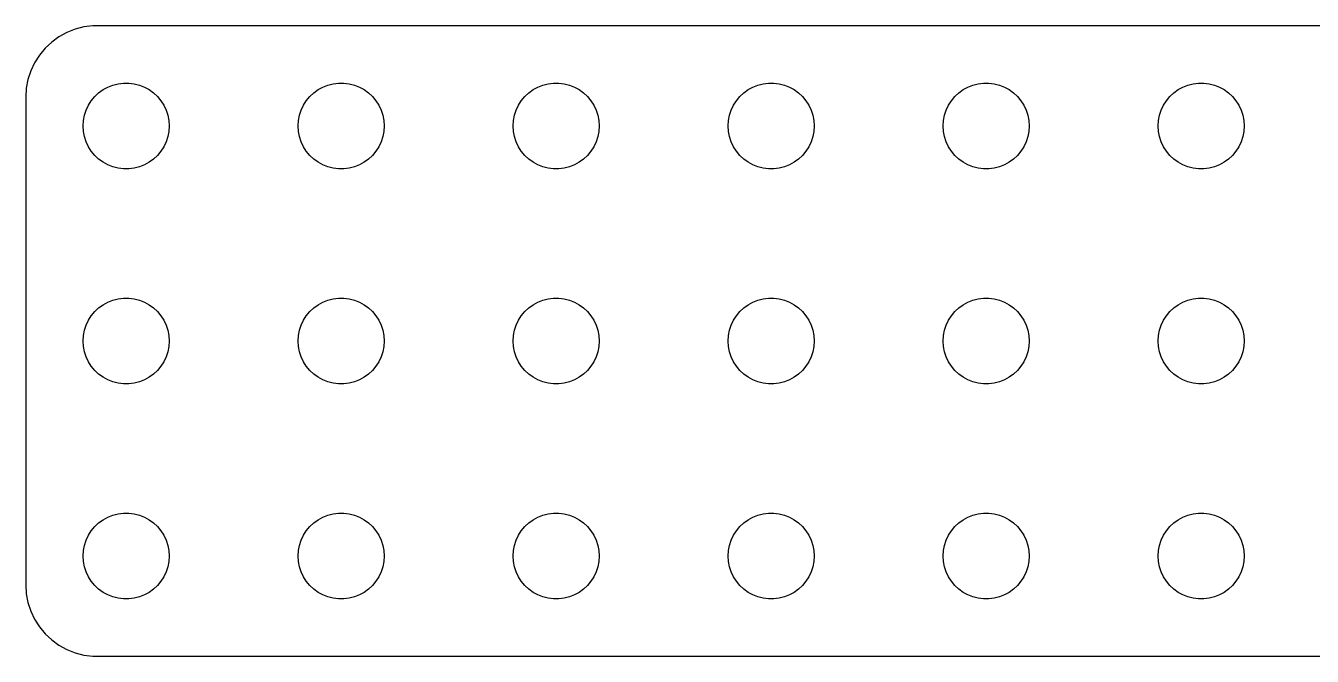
# Model space of a CAD drawing. Header units: metres. Extents: x -90 to 90, y -11 to 11.
# Drawn here: x -89.75 to -44.88, y -11 to 11 of the extents above; entities that cross this region are included whole.
import ezdxf

# ---------------------------------------------------------------- set-up
doc = ezdxf.new("R2010")
doc.units = ezdxf.units.M

msp = doc.modelspace()

# ---------------------------------------------------------------- linework, layer by layer
for p, q in [((-88.0225, 10.8776), (-88.3144, 10.7621)), ((-87.7184, 10.9557), (-88.0225, 10.8776)), ((-87.407, 10.9951), (-87.7184, 10.9557)), ((87.407, 10.9951), (-87.407, 10.9951)), ((-88.8436, 10.4263), (-89.0724, 10.2114)), ((-88.5896, 10.6108), (-88.8436, 10.4263)), ((-88.3144, 10.7621), (-88.5896, 10.6108)), ((-89.2725, 9.96945), (-89.4408, 9.70438)), ((-89.0724, 10.2114), (-89.2725, 9.96945)), ((-89.4408, 9.70438), (-89.5744, 9.4203)), ((-89.6714, 9.12172), (-89.7303, 8.81332)), ((-89.5744, 9.4203), (-89.6714, 9.12172)), ((-86.5311, 8.97342), (-86.3442, 8.99704)), ((-86.3442, 8.99704), (-86.1558, 8.99704)), ((-86.1558, 8.99704), (-85.9689, 8.97342)), ((-79.0311, 8.97342), (-78.8442, 8.99704)), ((-78.8442, 8.99704), (-78.6558, 8.99704)), ((-78.6558, 8.99704), (-78.4689, 8.97342)), ((-71.5311, 8.97342), (-71.3442, 8.99704)), ((-71.3442, 8.99704), (-71.1558, 8.99704)), ((-71.1558, 8.99704), (-70.9689, 8.97342)), ((-64.0311, 8.97342), (-63.8442, 8.99704)), ((-63.8442, 8.99704), (-63.6558, 8.99704)), ((-63.6558, 8.99704), (-63.4689, 8.97342)), ((-56.5311, 8.97342), (-56.3442, 8.99704)), ((-56.3442, 8.99704), (-56.1558, 8.99704)), ((-56.1558, 8.99704), (-55.9689, 8.97342)), ((-49.0311, 8.97342), (-48.8442, 8.99704)), ((-48.8442, 8.99704), (-48.6558, 8.99704)), ((-48.6558, 8.99704), (-48.4689, 8.97342)), ((-89.7303, 8.81332), (-89.75, 8.5)), ((-87.4635, 8.38167), (-87.3434, 8.52681)), ((-87.3434, 8.52681), (-87.2061, 8.65576)), ((-87.2061, 8.65576), (-87.0537, 8.76648)), ((-87.0537, 8.76648), (-86.8887, 8.85724)), ((-86.8887, 8.85724), (-86.7135, 8.92657)), ((-86.7135, 8.92657), (-86.5311, 8.97342)), ((-85.9689, 8.97342), (-85.7865, 8.92657)), ((-85.7865, 8.92657), (-85.6113, 8.85724)), ((-85.6113, 8.85724), (-85.4463, 8.76648)), ((-85.4463, 8.76648), (-85.2939, 8.65576)), ((-85.2939, 8.65576), (-85.1565, 8.52681)), ((-85.1565, 8.52681), (-85.0365, 8.38167)), ((-79.9635, 8.38167), (-79.8434, 8.52681)), ((-79.8434, 8.52681), (-79.7061, 8.65576)), ((-79.7061, 8.65576), (-79.5537, 8.76648)), ((-79.5537, 8.76648), (-79.3887, 8.85724)), ((-79.3887, 8.85724), (-79.2135, 8.92657)), ((-79.2135, 8.92657), (-79.0311, 8.97342)), ((-78.4689, 8.97342), (-78.2865, 8.92657)), ((-78.2865, 8.92657), (-78.1113, 8.85724)), ((-78.1113, 8.85724), (-77.9463, 8.76648)), ((-77.9463, 8.76648), (-77.7939, 8.65576)), ((-77.7939, 8.65576), (-77.6565, 8.52681)), ((-77.6565, 8.52681), (-77.5365, 8.38167)), ((-72.4635, 8.38167), (-72.3434, 8.52681)), ((-72.3434, 8.52681), (-72.2061, 8.65576)), ((-72.2061, 8.65576), (-72.0537, 8.76648)), ((-72.0537, 8.76648), (-71.8887, 8.85724)), ((-71.8887, 8.85724), (-71.7135, 8.92657)), ((-71.7135, 8.92657), (-71.5311, 8.97342)), ((-70.9689, 8.97342), (-70.7865, 8.92657)), ((-70.7865, 8.92657), (-70.6113, 8.85724)), ((-70.6113, 8.85724), (-70.4463, 8.76648)), ((-70.4463, 8.76648), (-70.2939, 8.65576)), ((-70.2939, 8.65576), (-70.1565, 8.52681)), ((-70.1565, 8.52681), (-70.0365, 8.38167)), ((-64.9635, 8.38167), (-64.8434, 8.52681)), ((-64.8434, 8.52681), (-64.7061, 8.65576)), ((-64.7061, 8.65576), (-64.5537, 8.76648)), ((-64.5537, 8.76648), (-64.3887, 8.85724)), ((-64.3887, 8.85724), (-64.2135, 8.92657)), ((-64.2135, 8.92657), (-64.0311, 8.97342)), ((-63.4689, 8.97342), (-63.2865, 8.92657)), ((-63.2865, 8.92657), (-63.1113, 8.85724)), ((-63.1113, 8.85724), (-62.9463, 8.76648)), ((-62.9463, 8.76648), (-62.7939, 8.65576)), ((-62.7939, 8.65576), (-62.6565, 8.52681)), ((-62.6565, 8.52681), (-62.5365, 8.38167)), ((-57.4635, 8.38167), (-57.3434, 8.52681)), ((-57.3434, 8.52681), (-57.2061, 8.65576)), ((-57.2061, 8.65576), (-57.0537, 8.76648)), ((-57.0537, 8.76648), (-56.8887, 8.85724)), ((-56.8887, 8.85724), (-56.7135, 8.92657)), ((-56.7135, 8.92657), (-56.5311, 8.97342)), ((-55.9689, 8.97342), (-55.7865, 8.92657)), ((-55.7865, 8.92657), (-55.6113, 8.85724)), ((-55.6113, 8.85724), (-55.4463, 8.76648)), ((-55.4463, 8.76648), (-55.2939, 8.65576)), ((-55.2939, 8.65576), (-55.1565, 8.52681)), ((-55.1565, 8.52681), (-55.0365, 8.38167)), ((-49.9635, 8.38167), (-49.8434, 8.52681)), ((-49.8434, 8.52681), (-49.7061, 8.65576)), ((-49.7061, 8.65576), (-49.5537, 8.76648)), ((-49.5537, 8.76648), (-49.3887, 8.85724)), ((-49.3887, 8.85724), (-49.2135, 8.92657)), ((-49.2135, 8.92657), (-49.0311, 8.97342)), ((-48.4689, 8.97342), (-48.2865, 8.92657)), ((-48.2865, 8.92657), (-48.1113, 8.85724)), ((-48.1113, 8.85724), (-47.9463, 8.76648)), ((-47.9463, 8.76648), (-47.7939, 8.65576)), ((-47.7939, 8.65576), (-47.6565, 8.52681)), ((-47.6565, 8.52681), (-47.5365, 8.38167)), ((-89.75, 8.5), (-89.75, -8.5)), ((-87.6447, 8.05219), (-87.5645, 8.22263)), ((-87.5645, 8.22263), (-87.4635, 8.38167)), ((-85.0365, 8.38167), (-84.9355, 8.22263)), ((-84.9355, 8.22263), (-84.8553, 8.05219)), ((-80.1447, 8.05219), (-80.0645, 8.22263)), ((-80.0645, 8.22263), (-79.9635, 8.38167)), ((-77.5365, 8.38167), (-77.4355, 8.22263)), ((-77.4355, 8.22263), (-77.3553, 8.05219)), ((-72.6447, 8.05219), (-72.5645, 8.22263)), ((-72.5645, 8.22263), (-72.4635, 8.38167)), ((-70.0365, 8.38167), (-69.9355, 8.22263)), ((-69.9355, 8.22263), (-69.8553, 8.05219)), ((-65.1447, 8.05219), (-65.0645, 8.22263)), ((-65.0645, 8.22263), (-64.9635, 8.38167)), ((-62.5365, 8.38167), (-62.4355, 8.22263)), ((-62.4355, 8.22263), (-62.3553, 8.05219)), ((-57.6447, 8.05219), (-57.5645, 8.22263)), ((-57.5645, 8.22263), (-57.4635, 8.38167)), ((-55.0365, 8.38167), (-54.9355, 8.22263)), ((-54.9355, 8.22263), (-54.8553, 8.05219)), ((-50.1447, 8.05219), (-50.0645, 8.22263)), ((-50.0645, 8.22263), (-49.9635, 8.38167)), ((-47.5365, 8.38167), (-47.4355, 8.22263)), ((-47.4355, 8.22263), (-47.3553, 8.05219)), ((-87.75, 7.5), (-87.7382, 7.68799)), ((-87.7382, 7.68799), (-87.7029, 7.87303)), ((-87.7029, 7.87303), (-87.6447, 8.05219)), ((-84.8553, 8.05219), (-84.7971, 7.87303)), ((-84.7971, 7.87303), (-84.7618, 7.68799)), ((-84.7618, 7.68799), (-84.75, 7.5)), ((-80.25, 7.5), (-80.2382, 7.68799)), ((-80.2382, 7.68799), (-80.2029, 7.87303)), ((-80.2029, 7.87303), (-80.1447, 8.05219)), ((-77.3553, 8.05219), (-77.2971, 7.87303)), ((-77.2971, 7.87303), (-77.2618, 7.68799)), ((-77.2618, 7.68799), (-77.25, 7.5)), ((-72.75, 7.5), (-72.7382, 7.68799)), ((-72.7382, 7.68799), (-72.7029, 7.87303)), ((-72.7029, 7.87303), (-72.6447, 8.05219)), ((-69.8553, 8.05219), (-69.7971, 7.87303)), ((-69.7971, 7.87303), (-69.7618, 7.68799)), ((-69.7618, 7.68799), (-69.75, 7.5)), ((-65.25, 7.5), (-65.2382, 7.68799)), ((-65.2382, 7.68799), (-65.2029, 7.87303)), ((-65.2029, 7.87303), (-65.1447, 8.05219)), ((-62.3553, 8.05219), (-62.2971, 7.87303)), ((-62.2971, 7.87303), (-62.2618, 7.68799)), ((-62.2618, 7.68799), (-62.25, 7.5)), ((-57.75, 7.5), (-57.7382, 7.68799)), ((-57.7382, 7.68799), (-57.7029, 7.87303)), ((-57.7029, 7.87303), (-57.6447, 8.05219)), ((-54.8553, 8.05219), (-54.7971, 7.87303)), ((-54.7971, 7.87303), (-54.7618, 7.68799)), ((-54.7618, 7.68799), (-54.75, 7.5)), ((-50.25, 7.5), (-50.2382, 7.68799)), ((-50.2382, 7.68799), (-50.2029, 7.87303)), ((-50.2029, 7.87303), (-50.1447, 8.05219)), ((-47.3553, 8.05219), (-47.2971, 7.87303)), ((-47.2971, 7.87303), (-47.2618, 7.68799)), ((-47.2618, 7.68799), (-47.25, 7.5)), ((-87.7382, 7.312), (-87.75, 7.5)), ((-87.7029, 7.12695), (-87.7382, 7.312)), ((-84.7618, 7.312), (-84.7971, 7.12695)), ((-84.75, 7.5), (-84.7618, 7.312)), ((-80.2382, 7.312), (-80.25, 7.5)), ((-80.2029, 7.12695), (-80.2382, 7.312)), ((-77.2618, 7.312), (-77.2971, 7.12695)), ((-77.25, 7.5), (-77.2618, 7.312)), ((-72.7382, 7.312), (-72.75, 7.5)), ((-72.7029, 7.12695), (-72.7382, 7.312)), ((-69.7618, 7.312), (-69.7971, 7.12695)), ((-69.75, 7.5), (-69.7618, 7.312)), ((-65.2382, 7.312), (-65.25, 7.5)), ((-65.2029, 7.12695), (-65.2382, 7.312)), ((-62.2618, 7.312), (-62.2971, 7.12695)), ((-62.25, 7.5), (-62.2618, 7.312)), ((-57.7382, 7.312), (-57.75, 7.5)), ((-57.7029, 7.12695), (-57.7382, 7.312)), ((-54.7618, 7.312), (-54.7971, 7.12695)), ((-54.75, 7.5), (-54.7618, 7.312)), ((-50.2382, 7.312), (-50.25, 7.5)), ((-50.2029, 7.12695), (-50.2382, 7.312)), ((-47.2618, 7.312), (-47.2971, 7.12695)), ((-47.25, 7.5), (-47.2618, 7.312)), ((-87.6447, 6.9478), (-87.7029, 7.12695)), ((-87.5645, 6.77736), (-87.6447, 6.9478)), ((-87.4635, 6.61832), (-87.5645, 6.77736)), ((-84.9355, 6.77736), (-85.0365, 6.61832)), ((-84.8553, 6.9478), (-84.9355, 6.77736)), ((-84.7971, 7.12695), (-84.8553, 6.9478)), ((-80.1447, 6.9478), (-80.2029, 7.12695)), ((-80.0645, 6.77736), (-80.1447, 6.9478)), ((-79.9635, 6.61832), (-80.0645, 6.77736)), ((-77.4355, 6.77736), (-77.5365, 6.61832)), ((-77.3553, 6.9478), (-77.4355, 6.77736)), ((-77.2971, 7.12695), (-77.3553, 6.9478)), ((-72.6447, 6.9478), (-72.7029, 7.12695)), ((-72.5645, 6.77736), (-72.6447, 6.9478)), ((-72.4635, 6.61832), (-72.5645, 6.77736)), ((-69.9355, 6.77736), (-70.0365, 6.61832)), ((-69.8553, 6.9478), (-69.9355, 6.77736)), ((-69.7971, 7.12695), (-69.8553, 6.9478)), ((-65.1447, 6.9478), (-65.2029, 7.12695)), ((-65.0645, 6.77736), (-65.1447, 6.9478)), ((-64.9635, 6.61832), (-65.0645, 6.77736)), ((-62.4355, 6.77736), (-62.5365, 6.61832)), ((-62.3553, 6.9478), (-62.4355, 6.77736)), ((-62.2971, 7.12695), (-62.3553, 6.9478)), ((-57.6447, 6.9478), (-57.7029, 7.12695)), ((-57.5645, 6.77736), (-57.6447, 6.9478)), ((-57.4635, 6.61832), (-57.5645, 6.77736)), ((-54.9355, 6.77736), (-55.0365, 6.61832)), ((-54.8553, 6.9478), (-54.9355, 6.77736)), ((-54.7971, 7.12695), (-54.8553, 6.9478)), ((-50.1447, 6.9478), (-50.2029, 7.12695)), ((-50.0645, 6.77736), (-50.1447, 6.9478)), ((-49.9635, 6.61832), (-50.0645, 6.77736)), ((-47.4355, 6.77736), (-47.5365, 6.61832)), ((-47.3553, 6.9478), (-47.4355, 6.77736)), ((-47.2971, 7.12695), (-47.3553, 6.9478)), ((-87.3434, 6.47318), (-87.4635, 6.61832)), ((-87.2061, 6.34422), (-87.3434, 6.47318)), ((-87.0537, 6.23351), (-87.2061, 6.34422)), ((-85.2939, 6.34422), (-85.4463, 6.23351)), ((-85.1565, 6.47318), (-85.2939, 6.34422)), ((-85.0365, 6.61832), (-85.1565, 6.47318)), ((-79.8434, 6.47318), (-79.9635, 6.61832)), ((-79.7061, 6.34422), (-79.8434, 6.47318)), ((-79.5537, 6.23351), (-79.7061, 6.34422)), ((-77.7939, 6.34422), (-77.9463, 6.23351)), ((-77.6565, 6.47318), (-77.7939, 6.34422)), ((-77.5365, 6.61832), (-77.6565, 6.47318)), ((-72.3434, 6.47318), (-72.4635, 6.61832)), ((-72.2061, 6.34422), (-72.3434, 6.47318)), ((-72.0537, 6.23351), (-72.2061, 6.34422)), ((-70.2939, 6.34422), (-70.4463, 6.23351)), ((-70.1565, 6.47318), (-70.2939, 6.34422)), ((-70.0365, 6.61832), (-70.1565, 6.47318)), ((-64.8434, 6.47318), (-64.9635, 6.61832)), ((-64.7061, 6.34422), (-64.8434, 6.47318)), ((-64.5537, 6.23351), (-64.7061, 6.34422)), ((-62.7939, 6.34422), (-62.9463, 6.23351)), ((-62.6565, 6.47318), (-62.7939, 6.34422)), ((-62.5365, 6.61832), (-62.6565, 6.47318)), ((-57.3434, 6.47318), (-57.4635, 6.61832)), ((-57.2061, 6.34422), (-57.3434, 6.47318)), ((-57.0537, 6.23351), (-57.2061, 6.34422)), ((-55.2939, 6.34422), (-55.4463, 6.23351)), ((-55.1565, 6.47318), (-55.2939, 6.34422)), ((-55.0365, 6.61832), (-55.1565, 6.47318)), ((-49.8434, 6.47318), (-49.9635, 6.61832)), ((-49.7061, 6.34422), (-49.8434, 6.47318)), ((-49.5537, 6.23351), (-49.7061, 6.34422)), ((-47.7939, 6.34422), (-47.9463, 6.23351)), ((-47.6565, 6.47318), (-47.7939, 6.34422)), ((-47.5365, 6.61832), (-47.6565, 6.47318)), ((-86.8887, 6.14275), (-87.0537, 6.23351)), ((-86.7135, 6.07341), (-86.8887, 6.14275)), ((-86.5311, 6.02657), (-86.7135, 6.07341)), ((-86.3442, 6.00294), (-86.5311, 6.02657)), ((-86.1558, 6.00294), (-86.3442, 6.00294)), ((-85.9689, 6.02657), (-86.1558, 6.00294)), ((-85.7865, 6.07341), (-85.9689, 6.02657)), ((-85.6113, 6.14275), (-85.7865, 6.07341)), ((-85.4463, 6.23351), (-85.6113, 6.14275)), ((-79.3887, 6.14275), (-79.5537, 6.23351)), ((-79.2135, 6.07341), (-79.3887, 6.14275)), ((-79.0311, 6.02657), (-79.2135, 6.07341)), ((-78.8442, 6.00294), (-79.0311, 6.02657)), ((-78.6558, 6.00294), (-78.8442, 6.00294)), ((-78.4689, 6.02657), (-78.6558, 6.00294)), ((-78.2865, 6.07341), (-78.4689, 6.02657)), ((-78.1113, 6.14275), (-78.2865, 6.07341)), ((-77.9463, 6.23351), (-78.1113, 6.14275)), ((-71.8887, 6.14275), (-72.0537, 6.23351)), ((-71.7135, 6.07341), (-71.8887, 6.14275)), ((-71.5311, 6.02657), (-71.7135, 6.07341)), ((-71.3442, 6.00294), (-71.5311, 6.02657)), ((-71.1558, 6.00294), (-71.3442, 6.00294)), ((-70.9689, 6.02657), (-71.1558, 6.00294)), ((-70.7865, 6.07341), (-70.9689, 6.02657)), ((-70.6113, 6.14275), (-70.7865, 6.07341)), ((-70.4463, 6.23351), (-70.6113, 6.14275)), ((-64.3887, 6.14275), (-64.5537, 6.23351)), ((-64.2135, 6.07341), (-64.3887, 6.14275)), ((-64.0311, 6.02657), (-64.2135, 6.07341)), ((-63.8442, 6.00294), (-64.0311, 6.02657)), ((-63.6558, 6.00294), (-63.8442, 6.00294)), ((-63.4689, 6.02657), (-63.6558, 6.00294)), ((-63.2865, 6.07341), (-63.4689, 6.02657)), ((-63.1113, 6.14275), (-63.2865, 6.07341)), ((-62.9463, 6.23351), (-63.1113, 6.14275)), ((-56.8887, 6.14275), (-57.0537, 6.23351)), ((-56.7135, 6.07341), (-56.8887, 6.14275)), ((-56.5311, 6.02657), (-56.7135, 6.07341)), ((-56.3442, 6.00294), (-56.5311, 6.02657)), ((-56.1558, 6.00294), (-56.3442, 6.00294)), ((-55.9689, 6.02657), (-56.1558, 6.00294)), ((-55.7865, 6.07341), (-55.9689, 6.02657)), ((-55.6113, 6.14275), (-55.7865, 6.07341)), ((-55.4463, 6.23351), (-55.6113, 6.14275)), ((-49.3887, 6.14275), (-49.5537, 6.23351)), ((-49.2135, 6.07341), (-49.3887, 6.14275)), ((-49.0311, 6.02657), (-49.2135, 6.07341)), ((-48.8442, 6.00294), (-49.0311, 6.02657)), ((-48.6558, 6.00294), (-48.8442, 6.00294)), ((-48.4689, 6.02657), (-48.6558, 6.00294)), ((-48.2865, 6.07341), (-48.4689, 6.02657)), ((-48.1113, 6.14275), (-48.2865, 6.07341)), ((-47.9463, 6.23351), (-48.1113, 6.14275)), ((-87.0537, 1.26648), (-86.8887, 1.35724)), ((-86.8887, 1.35724), (-86.7135, 1.42657)), ((-86.7135, 1.42657), (-86.5311, 1.47342)), ((-86.5311, 1.47342), (-86.3442, 1.49704)), ((-86.3442, 1.49704), (-86.1558, 1.49704)), ((-86.1558, 1.49704), (-85.9689, 1.47342)), ((-85.9689, 1.47342), (-85.7865, 1.42657)), ((-85.7865, 1.42657), (-85.6113, 1.35724)), ((-85.6113, 1.35724), (-85.4463, 1.26648)), ((-79.5537, 1.26648), (-79.3887, 1.35724)), ((-79.3887, 1.35724), (-79.2135, 1.42657)), ((-79.2135, 1.42657), (-79.0311, 1.47342)), ((-79.0311, 1.47342), (-78.8442, 1.49704)), ((-78.8442, 1.49704), (-78.6558, 1.49704)), ((-78.6558, 1.49704), (-78.4689, 1.47342)), ((-78.4689, 1.47342), (-78.2865, 1.42657)), ((-78.2865, 1.42657), (-78.1113, 1.35724)), ((-78.1113, 1.35724), (-77.9463, 1.26648)), ((-72.0537, 1.26648), (-71.8887, 1.35724)), ((-71.8887, 1.35724), (-71.7135, 1.42657)), ((-71.7135, 1.42657), (-71.5311, 1.47342)), ((-71.5311, 1.47342), (-71.3442, 1.49704)), ((-71.3442, 1.49704), (-71.1558, 1.49704)), ((-71.1558, 1.49704), (-70.9689, 1.47342)), ((-70.9689, 1.47342), (-70.7865, 1.42657)), ((-70.7865, 1.42657), (-70.6113, 1.35724)), ((-70.6113, 1.35724), (-70.4463, 1.26648)), ((-64.5537, 1.26648), (-64.3887, 1.35724)), ((-64.3887, 1.35724), (-64.2135, 1.42657)), ((-64.2135, 1.42657), (-64.0311, 1.47342)), ((-64.0311, 1.47342), (-63.8442, 1.49704)), ((-63.8442, 1.49704), (-63.6558, 1.49704)), ((-63.6558, 1.49704), (-63.4689, 1.47342)), ((-63.4689, 1.47342), (-63.2865, 1.42657)), ((-63.2865, 1.42657), (-63.1113, 1.35724)), ((-63.1113, 1.35724), (-62.9463, 1.26648)), ((-57.0537, 1.26648), (-56.8887, 1.35724)), ((-56.8887, 1.35724), (-56.7135, 1.42657)), ((-56.7135, 1.42657), (-56.5311, 1.47342)), ((-56.5311, 1.47342), (-56.3442, 1.49704)), ((-56.3442, 1.49704), (-56.1558, 1.49704)), ((-56.1558, 1.49704), (-55.9689, 1.47342)), ((-55.9689, 1.47342), (-55.7865, 1.42657)), ((-55.7865, 1.42657), (-55.6113, 1.35724)), ((-55.6113, 1.35724), (-55.4463, 1.26648)), ((-49.5537, 1.26648), (-49.3887, 1.35724)), ((-49.3887, 1.35724), (-49.2135, 1.42657)), ((-49.2135, 1.42657), (-49.0311, 1.47342)), ((-49.0311, 1.47342), (-48.8442, 1.49704)), ((-48.8442, 1.49704), (-48.6558, 1.49704)), ((-48.6558, 1.49704), (-48.4689, 1.47342)), ((-48.4689, 1.47342), (-48.2865, 1.42657)), ((-48.2865, 1.42657), (-48.1113, 1.35724)), ((-48.1113, 1.35724), (-47.9463, 1.26648)), ((-87.4635, 0.881668), (-87.3434, 1.02681)), ((-87.3434, 1.02681), (-87.2061, 1.15576)), ((-87.2061, 1.15576), (-87.0537, 1.26648)), ((-85.4463, 1.26648), (-85.2939, 1.15576)), ((-85.2939, 1.15576), (-85.1565, 1.02681)), ((-85.1565, 1.02681), (-85.0365, 0.881668)), ((-79.9635, 0.881668), (-79.8434, 1.02681)), ((-79.8434, 1.02681), (-79.7061, 1.15576)), ((-79.7061, 1.15576), (-79.5537, 1.26648)), ((-77.9463, 1.26648), (-77.7939, 1.15576)), ((-77.7939, 1.15576), (-77.6565, 1.02681)), ((-77.6565, 1.02681), (-77.5365, 0.881668)), ((-72.4635, 0.881668), (-72.3434, 1.02681)), ((-72.3434, 1.02681), (-72.2061, 1.15576)), ((-72.2061, 1.15576), (-72.0537, 1.26648)), ((-70.4463, 1.26648), (-70.2939, 1.15576)), ((-70.2939, 1.15576), (-70.1565, 1.02681)), ((-70.1565, 1.02681), (-70.0365, 0.881668)), ((-64.9635, 0.881668), (-64.8434, 1.02681)), ((-64.8434, 1.02681), (-64.7061, 1.15576)), ((-64.7061, 1.15576), (-64.5537, 1.26648)), ((-62.9463, 1.26648), (-62.7939, 1.15576)), ((-62.7939, 1.15576), (-62.6565, 1.02681)), ((-62.6565, 1.02681), (-62.5365, 0.881668)), ((-57.4635, 0.881668), (-57.3434, 1.02681)), ((-57.3434, 1.02681), (-57.2061, 1.15576)), ((-57.2061, 1.15576), (-57.0537, 1.26648)), ((-55.4463, 1.26648), (-55.2939, 1.15576)), ((-55.2939, 1.15576), (-55.1565, 1.02681)), ((-55.1565, 1.02681), (-55.0365, 0.881668)), ((-49.9635, 0.881668), (-49.8434, 1.02681)), ((-49.8434, 1.02681), (-49.7061, 1.15576)), ((-49.7061, 1.15576), (-49.5537, 1.26648)), ((-47.9463, 1.26648), (-47.7939, 1.15576)), ((-47.7939, 1.15576), (-47.6565, 1.02681)), ((-47.6565, 1.02681), (-47.5365, 0.881668)), ((-87.7029, 0.373032), (-87.6447, 0.552185)), ((-87.6447, 0.552185), (-87.5645, 0.722626)), ((-87.5645, 0.722626), (-87.4635, 0.881668)), ((-85.0365, 0.881668), (-84.9355, 0.722626)), ((-84.9355, 0.722626), (-84.8553, 0.552185)), ((-84.8553, 0.552185), (-84.7971, 0.373032)), ((-80.2029, 0.373032), (-80.1447, 0.552185)), ((-80.1447, 0.552185), (-80.0645, 0.722626)), ((-80.0645, 0.722626), (-79.9635, 0.881668)), ((-77.5365, 0.881668), (-77.4355, 0.722626)), ((-77.4355, 0.722626), (-77.3553, 0.552185)), ((-77.3553, 0.552185), (-77.2971, 0.373032)), ((-72.7029, 0.373032), (-72.6447, 0.552185)), ((-72.6447, 0.552185), (-72.5645, 0.722626)), ((-72.5645, 0.722626), (-72.4635, 0.881668)), ((-70.0365, 0.881668), (-69.9355, 0.722626)), ((-69.9355, 0.722626), (-69.8553, 0.552185)), ((-69.8553, 0.552185), (-69.7971, 0.373032)), ((-65.2029, 0.373032), (-65.1447, 0.552185)), ((-65.1447, 0.552185), (-65.0645, 0.722626)), ((-65.0645, 0.722626), (-64.9635, 0.881668)), ((-62.5365, 0.881668), (-62.4355, 0.722626)), ((-62.4355, 0.722626), (-62.3553, 0.552185)), ((-62.3553, 0.552185), (-62.2971, 0.373032)), ((-57.7029, 0.373032), (-57.6447, 0.552185)), ((-57.6447, 0.552185), (-57.5645, 0.722626)), ((-57.5645, 0.722626), (-57.4635, 0.881668)), ((-55.0365, 0.881668), (-54.9355, 0.722626)), ((-54.9355, 0.722626), (-54.8553, 0.552185)), ((-54.8553, 0.552185), (-54.7971, 0.373032)), ((-50.2029, 0.373032), (-50.1447, 0.552185)), ((-50.1447, 0.552185), (-50.0645, 0.722626)), ((-50.0645, 0.722626), (-49.9635, 0.881668)), ((-47.5365, 0.881668), (-47.4355, 0.722626)), ((-47.4355, 0.722626), (-47.3553, 0.552185)), ((-47.3553, 0.552185), (-47.2971, 0.373032)), ((-87.75, 0), (-87.7382, 0.187988)), ((-87.7382, -0.187988), (-87.75, 0)), ((-87.7382, 0.187988), (-87.7029, 0.373032)), ((-84.7971, 0.373032), (-84.7618, 0.187988)), ((-84.7618, 0.187988), (-84.75, 0)), ((-84.75, 0), (-84.7618, -0.187988)), ((-80.25, 0), (-80.2382, 0.187988)), ((-80.2382, -0.187988), (-80.25, 0)), ((-80.2382, 0.187988), (-80.2029, 0.373032)), ((-77.2971, 0.373032), (-77.2618, 0.187988)), ((-77.2618, 0.187988), (-77.25, 0)), ((-77.25, 0), (-77.2618, -0.187988)), ((-72.75, 0), (-72.7382, 0.187988)), ((-72.7382, -0.187988), (-72.75, 0)), ((-72.7382, 0.187988), (-72.7029, 0.373032)), ((-69.7971, 0.373032), (-69.7618, 0.187988)), ((-69.7618, 0.187988), (-69.75, 0)), ((-69.75, 0), (-69.7618, -0.187988)), ((-65.25, 0), (-65.2382, 0.187988)), ((-65.2382, -0.187988), (-65.25, 0)), ((-65.2382, 0.187988), (-65.2029, 0.373032)), ((-62.2971, 0.373032), (-62.2618, 0.187988)), ((-62.2618, 0.187988), (-62.25, 0)), ((-62.25, 0), (-62.2618, -0.187988)), ((-57.75, 0), (-57.7382, 0.187988)), ((-57.7382, -0.187988), (-57.75, 0)), ((-57.7382, 0.187988), (-57.7029, 0.373032)), ((-54.7971, 0.373032), (-54.7618, 0.187988)), ((-54.7618, 0.187988), (-54.75, 0)), ((-54.75, 0), (-54.7618, -0.187988)), ((-50.25, 0), (-50.2382, 0.187988)), ((-50.2382, -0.187988), (-50.25, 0)), ((-50.2382, 0.187988), (-50.2029, 0.373032)), ((-47.2971, 0.373032), (-47.2618, 0.187988)), ((-47.2618, 0.187988), (-47.25, 0)), ((-47.25, 0), (-47.2618, -0.187988)), ((-87.7029, -0.373032), (-87.7382, -0.187988)), ((-87.6447, -0.552185), (-87.7029, -0.373032)), ((-84.7971, -0.373032), (-84.8553, -0.552185)), ((-84.7618, -0.187988), (-84.7971, -0.373032)), ((-80.2029, -0.373032), (-80.2382, -0.187988)), ((-80.1447, -0.552185), (-80.2029, -0.373032)), ((-77.2971, -0.373032), (-77.3553, -0.552185)), ((-77.2618, -0.187988), (-77.2971, -0.373032)), ((-72.7029, -0.373032), (-72.7382, -0.187988)), ((-72.6447, -0.552185), (-72.7029, -0.373032)), ((-69.7971, -0.373032), (-69.8553, -0.552185)), ((-69.7618, -0.187988), (-69.7971, -0.373032)), ((-65.2029, -0.373032), (-65.2382, -0.187988)), ((-65.1447, -0.552185), (-65.2029, -0.373032)), ((-62.2971, -0.373032), (-62.3553, -0.552185)), ((-62.2618, -0.187988), (-62.2971, -0.373032)), ((-57.7029, -0.373032), (-57.7382, -0.187988)), ((-57.6447, -0.552185), (-57.7029, -0.373032)), ((-54.7971, -0.373032), (-54.8553, -0.552185)), ((-54.7618, -0.187988), (-54.7971, -0.373032)), ((-50.2029, -0.373032), (-50.2382, -0.187988)), ((-50.1447, -0.552185), (-50.2029, -0.373032)), ((-47.2971, -0.373032), (-47.3553, -0.552185)), ((-47.2618, -0.187988), (-47.2971, -0.373032)), ((-87.5645, -0.722626), (-87.6447, -0.552185)), ((-87.4635, -0.881668), (-87.5645, -0.722626)), ((-87.3434, -1.02681), (-87.4635, -0.881668)), ((-85.0365, -0.881668), (-85.1565, -1.02681)), ((-84.9355, -0.722626), (-85.0365, -0.881668)), ((-84.8553, -0.552185), (-84.9355, -0.722626)), ((-80.0645, -0.722626), (-80.1447, -0.552185)), ((-79.9635, -0.881668), (-80.0645, -0.722626)), ((-79.8434, -1.02681), (-79.9635, -0.881668)), ((-77.5365, -0.881668), (-77.6565, -1.02681)), ((-77.4355, -0.722626), (-77.5365, -0.881668)), ((-77.3553, -0.552185), (-77.4355, -0.722626)), ((-72.5645, -0.722626), (-72.6447, -0.552185)), ((-72.4635, -0.881668), (-72.5645, -0.722626)), ((-72.3434, -1.02681), (-72.4635, -0.881668)), ((-70.0365, -0.881668), (-70.1565, -1.02681)), ((-69.9355, -0.722626), (-70.0365, -0.881668)), ((-69.8553, -0.552185), (-69.9355, -0.722626)), ((-65.0645, -0.722626), (-65.1447, -0.552185)), ((-64.9635, -0.881668), (-65.0645, -0.722626)), ((-64.8434, -1.02681), (-64.9635, -0.881668)), ((-62.5365, -0.881668), (-62.6565, -1.02681)), ((-62.4355, -0.722626), (-62.5365, -0.881668)), ((-62.3553, -0.552185), (-62.4355, -0.722626)), ((-57.5645, -0.722626), (-57.6447, -0.552185)), ((-57.4635, -0.881668), (-57.5645, -0.722626)), ((-57.3434, -1.02681), (-57.4635, -0.881668)), ((-55.0365, -0.881668), (-55.1565, -1.02681)), ((-54.9355, -0.722626), (-55.0365, -0.881668)), ((-54.8553, -0.552185), (-54.9355, -0.722626)), ((-50.0645, -0.722626), (-50.1447, -0.552185)), ((-49.9635, -0.881668), (-50.0645, -0.722626)), ((-49.8434, -1.02681), (-49.9635, -0.881668)), ((-47.5365, -0.881668), (-47.6565, -1.02681)), ((-47.4355, -0.722626), (-47.5365, -0.881668)), ((-47.3553, -0.552185), (-47.4355, -0.722626)), ((-87.2061, -1.15576), (-87.3434, -1.02681)), ((-87.0537, -1.26648), (-87.2061, -1.15576)), ((-86.8887, -1.35724), (-87.0537, -1.26648)), ((-85.4463, -1.26648), (-85.6113, -1.35724)), ((-85.2939, -1.15576), (-85.4463, -1.26648)), ((-85.1565, -1.02681), (-85.2939, -1.15576)), ((-79.7061, -1.15576), (-79.8434, -1.02681)), ((-79.5537, -1.26648), (-79.7061, -1.15576)), ((-79.3887, -1.35724), (-79.5537, -1.26648)), ((-77.9463, -1.26648), (-78.1113, -1.35724)), ((-77.7939, -1.15576), (-77.9463, -1.26648)), ((-77.6565, -1.02681), (-77.7939, -1.15576)), ((-72.2061, -1.15576), (-72.3434, -1.02681)), ((-72.0537, -1.26648), (-72.2061, -1.15576)), ((-71.8887, -1.35724), (-72.0537, -1.26648)), ((-70.4463, -1.26648), (-70.6113, -1.35724)), ((-70.2939, -1.15576), (-70.4463, -1.26648)), ((-70.1565, -1.02681), (-70.2939, -1.15576)), ((-64.7061, -1.15576), (-64.8434, -1.02681)), ((-64.5537, -1.26648), (-64.7061, -1.15576)), ((-64.3887, -1.35724), (-64.5537, -1.26648)), ((-62.9463, -1.26648), (-63.1113, -1.35724)), ((-62.7939, -1.15576), (-62.9463, -1.26648)), ((-62.6565, -1.02681), (-62.7939, -1.15576)), ((-57.2061, -1.15576), (-57.3434, -1.02681)), ((-57.0537, -1.26648), (-57.2061, -1.15576)), ((-56.8887, -1.35724), (-57.0537, -1.26648)), ((-55.4463, -1.26648), (-55.6113, -1.35724)), ((-55.2939, -1.15576), (-55.4463, -1.26648)), ((-55.1565, -1.02681), (-55.2939, -1.15576)), ((-49.7061, -1.15576), (-49.8434, -1.02681)), ((-49.5537, -1.26648), (-49.7061, -1.15576)), ((-49.3887, -1.35724), (-49.5537, -1.26648)), ((-47.9463, -1.26648), (-48.1113, -1.35724)), ((-47.7939, -1.15576), (-47.9463, -1.26648)), ((-47.6565, -1.02681), (-47.7939, -1.15576)), ((-86.7135, -1.42657), (-86.8887, -1.35724)), ((-86.5311, -1.47342), (-86.7135, -1.42657)), ((-86.3442, -1.49704), (-86.5311, -1.47342)), ((-86.1558, -1.49704), (-86.3442, -1.49704)), ((-85.9689, -1.47342), (-86.1558, -1.49704)), ((-85.7865, -1.42657), (-85.9689, -1.47342)), ((-85.6113, -1.35724), (-85.7865, -1.42657)), ((-79.2135, -1.42657), (-79.3887, -1.35724)), ((-79.0311, -1.47342), (-79.2135, -1.42657)), ((-78.8442, -1.49704), (-79.0311, -1.47342)), ((-78.6558, -1.49704), (-78.8442, -1.49704)), ((-78.4689, -1.47342), (-78.6558, -1.49704)), ((-78.2865, -1.42657), (-78.4689, -1.47342)), ((-78.1113, -1.35724), (-78.2865, -1.42657)), ((-71.7135, -1.42657), (-71.8887, -1.35724)), ((-71.5311, -1.47342), (-71.7135, -1.42657)), ((-71.3442, -1.49704), (-71.5311, -1.47342)), ((-71.1558, -1.49704), (-71.3442, -1.49704)), ((-70.9689, -1.47342), (-71.1558, -1.49704)), ((-70.7865, -1.42657), (-70.9689, -1.47342)), ((-70.6113, -1.35724), (-70.7865, -1.42657)), ((-64.2135, -1.42657), (-64.3887, -1.35724)), ((-64.0311, -1.47342), (-64.2135, -1.42657)), ((-63.8442, -1.49704), (-64.0311, -1.47342)), ((-63.6558, -1.49704), (-63.8442, -1.49704)), ((-63.4689, -1.47342), (-63.6558, -1.49704)), ((-63.2865, -1.42657), (-63.4689, -1.47342)), ((-63.1113, -1.35724), (-63.2865, -1.42657)), ((-56.7135, -1.42657), (-56.8887, -1.35724)), ((-56.5311, -1.47342), (-56.7135, -1.42657)), ((-56.3442, -1.49704), (-56.5311, -1.47342)), ((-56.1558, -1.49704), (-56.3442, -1.49704)), ((-55.9689, -1.47342), (-56.1558, -1.49704)), ((-55.7865, -1.42657), (-55.9689, -1.47342)), ((-55.6113, -1.35724), (-55.7865, -1.42657)), ((-49.2135, -1.42657), (-49.3887, -1.35724)), ((-49.0311, -1.47342), (-49.2135, -1.42657)), ((-48.8442, -1.49704), (-49.0311, -1.47342)), ((-48.6558, -1.49704), (-48.8442, -1.49704)), ((-48.4689, -1.47342), (-48.6558, -1.49704)), ((-48.2865, -1.42657), (-48.4689, -1.47342)), ((-48.1113, -1.35724), (-48.2865, -1.42657)), ((-87.2061, -6.34422), (-87.0537, -6.23351)), ((-87.0537, -6.23351), (-86.8887, -6.14275)), ((-86.8887, -6.14275), (-86.7135, -6.07341)), ((-86.7135, -6.07341), (-86.5311, -6.02657)), ((-86.5311, -6.02657), (-86.3442, -6.00294)), ((-86.3442, -6.00294), (-86.1558, -6.00294)), ((-86.1558, -6.00294), (-85.9689, -6.02657)), ((-85.9689, -6.02657), (-85.7865, -6.07341)), ((-85.7865, -6.07341), (-85.6113, -6.14275)), ((-85.6113, -6.14275), (-85.4463, -6.23351)), ((-85.4463, -6.23351), (-85.2939, -6.34422)), ((-79.7061, -6.34422), (-79.5537, -6.23351)), ((-79.5537, -6.23351), (-79.3887, -6.14275)), ((-79.3887, -6.14275), (-79.2135, -6.07341)), ((-79.2135, -6.07341), (-79.0311, -6.02657)), ((-79.0311, -6.02657), (-78.8442, -6.00294)), ((-78.8442, -6.00294), (-78.6558, -6.00294)), ((-78.6558, -6.00294), (-78.4689, -6.02657)), ((-78.4689, -6.02657), (-78.2865, -6.07341)), ((-78.2865, -6.07341), (-78.1113, -6.14275)), ((-78.1113, -6.14275), (-77.9463, -6.23351)), ((-77.9463, -6.23351), (-77.7939, -6.34422)), ((-72.2061, -6.34422), (-72.0537, -6.23351)), ((-72.0537, -6.23351), (-71.8887, -6.14275)), ((-71.8887, -6.14275), (-71.7135, -6.07341)), ((-71.7135, -6.07341), (-71.5311, -6.02657)), ((-71.5311, -6.02657), (-71.3442, -6.00294)), ((-71.3442, -6.00294), (-71.1558, -6.00294)), ((-71.1558, -6.00294), (-70.9689, -6.02657)), ((-70.9689, -6.02657), (-70.7865, -6.07341)), ((-70.7865, -6.07341), (-70.6113, -6.14275)), ((-70.6113, -6.14275), (-70.4463, -6.23351)), ((-70.4463, -6.23351), (-70.2939, -6.34422)), ((-64.7061, -6.34422), (-64.5537, -6.23351)), ((-64.5537, -6.23351), (-64.3887, -6.14275)), ((-64.3887, -6.14275), (-64.2135, -6.07341)), ((-64.2135, -6.07341), (-64.0311, -6.02657)), ((-64.0311, -6.02657), (-63.8442, -6.00294)), ((-63.8442, -6.00294), (-63.6558, -6.00294)), ((-63.6558, -6.00294), (-63.4689, -6.02657)), ((-63.4689, -6.02657), (-63.2865, -6.07341)), ((-63.2865, -6.07341), (-63.1113, -6.14275)), ((-63.1113, -6.14275), (-62.9463, -6.23351)), ((-62.9463, -6.23351), (-62.7939, -6.34422)), ((-57.2061, -6.34422), (-57.0537, -6.23351)), ((-57.0537, -6.23351), (-56.8887, -6.14275)), ((-56.8887, -6.14275), (-56.7135, -6.07341)), ((-56.7135, -6.07341), (-56.5311, -6.02657)), ((-56.5311, -6.02657), (-56.3442, -6.00294)), ((-56.3442, -6.00294), (-56.1558, -6.00294)), ((-56.1558, -6.00294), (-55.9689, -6.02657)), ((-55.9689, -6.02657), (-55.7865, -6.07341)), ((-55.7865, -6.07341), (-55.6113, -6.14275)), ((-55.6113, -6.14275), (-55.4463, -6.23351)), ((-55.4463, -6.23351), (-55.2939, -6.34422)), ((-49.7061, -6.34422), (-49.5537, -6.23351)), ((-49.5537, -6.23351), (-49.3887, -6.14275)), ((-49.3887, -6.14275), (-49.2135, -6.07341)), ((-49.2135, -6.07341), (-49.0311, -6.02657)), ((-49.0311, -6.02657), (-48.8442, -6.00294)), ((-48.8442, -6.00294), (-48.6558, -6.00294)), ((-48.6558, -6.00294), (-48.4689, -6.02657)), ((-48.4689, -6.02657), (-48.2865, -6.07341)), ((-48.2865, -6.07341), (-48.1113, -6.14275)), ((-48.1113, -6.14275), (-47.9463, -6.23351)), ((-47.9463, -6.23351), (-47.7939, -6.34422)), ((-87.5645, -6.77736), (-87.4635, -6.61832)), ((-87.4635, -6.61832), (-87.3434, -6.47318)), ((-87.3434, -6.47318), (-87.2061, -6.34422)), ((-85.2939, -6.34422), (-85.1565, -6.47318)), ((-85.1565, -6.47318), (-85.0365, -6.61832)), ((-85.0365, -6.61832), (-84.9355, -6.77736)), ((-80.0645, -6.77736), (-79.9635, -6.61832)), ((-79.9635, -6.61832), (-79.8434, -6.47318)), ((-79.8434, -6.47318), (-79.7061, -6.34422)), ((-77.7939, -6.34422), (-77.6565, -6.47318)), ((-77.6565, -6.47318), (-77.5365, -6.61832)), ((-77.5365, -6.61832), (-77.4355, -6.77736)), ((-72.5645, -6.77736), (-72.4635, -6.61832)), ((-72.4635, -6.61832), (-72.3434, -6.47318)), ((-72.3434, -6.47318), (-72.2061, -6.34422)), ((-70.2939, -6.34422), (-70.1565, -6.47318)), ((-70.1565, -6.47318), (-70.0365, -6.61832)), ((-70.0365, -6.61832), (-69.9355, -6.77736)), ((-65.0645, -6.77736), (-64.9635, -6.61832)), ((-64.9635, -6.61832), (-64.8434, -6.47318)), ((-64.8434, -6.47318), (-64.7061, -6.34422)), ((-62.7939, -6.34422), (-62.6565, -6.47318)), ((-62.6565, -6.47318), (-62.5365, -6.61832)), ((-62.5365, -6.61832), (-62.4355, -6.77736)), ((-57.5645, -6.77736), (-57.4635, -6.61832)), ((-57.4635, -6.61832), (-57.3434, -6.47318)), ((-57.3434, -6.47318), (-57.2061, -6.34422)), ((-55.2939, -6.34422), (-55.1565, -6.47318)), ((-55.1565, -6.47318), (-55.0365, -6.61832)), ((-55.0365, -6.61832), (-54.9355, -6.77736)), ((-50.0645, -6.77736), (-49.9635, -6.61832)), ((-49.9635, -6.61832), (-49.8434, -6.47318)), ((-49.8434, -6.47318), (-49.7061, -6.34422)), ((-47.7939, -6.34422), (-47.6565, -6.47318)), ((-47.6565, -6.47318), (-47.5365, -6.61832)), ((-47.5365, -6.61832), (-47.4355, -6.77736)), ((-87.7382, -7.312), (-87.7029, -7.12695)), ((-87.7029, -7.12695), (-87.6447, -6.9478)), ((-87.6447, -6.9478), (-87.5645, -6.77736)), ((-84.9355, -6.77736), (-84.8553, -6.9478)), ((-84.8553, -6.9478), (-84.7971, -7.12695)), ((-84.7971, -7.12695), (-84.7618, -7.312)), ((-80.2382, -7.312), (-80.2029, -7.12695)), ((-80.2029, -7.12695), (-80.1447, -6.9478)), ((-80.1447, -6.9478), (-80.0645, -6.77736)), ((-77.4355, -6.77736), (-77.3553, -6.9478)), ((-77.3553, -6.9478), (-77.2971, -7.12695)), ((-77.2971, -7.12695), (-77.2618, -7.312)), ((-72.7382, -7.312), (-72.7029, -7.12695)), ((-72.7029, -7.12695), (-72.6447, -6.9478)), ((-72.6447, -6.9478), (-72.5645, -6.77736)), ((-69.9355, -6.77736), (-69.8553, -6.9478)), ((-69.8553, -6.9478), (-69.7971, -7.12695)), ((-69.7971, -7.12695), (-69.7618, -7.312)), ((-65.2382, -7.312), (-65.2029, -7.12695)), ((-65.2029, -7.12695), (-65.1447, -6.9478)), ((-65.1447, -6.9478), (-65.0645, -6.77736)), ((-62.4355, -6.77736), (-62.3553, -6.9478)), ((-62.3553, -6.9478), (-62.2971, -7.12695)), ((-62.2971, -7.12695), (-62.2618, -7.312)), ((-57.7382, -7.312), (-57.7029, -7.12695)), ((-57.7029, -7.12695), (-57.6447, -6.9478)), ((-57.6447, -6.9478), (-57.5645, -6.77736)), ((-54.9355, -6.77736), (-54.8553, -6.9478)), ((-54.8553, -6.9478), (-54.7971, -7.12695)), ((-54.7971, -7.12695), (-54.7618, -7.312)), ((-50.2382, -7.312), (-50.2029, -7.12695)), ((-50.2029, -7.12695), (-50.1447, -6.9478)), ((-50.1447, -6.9478), (-50.0645, -6.77736)), ((-47.4355, -6.77736), (-47.3553, -6.9478)), ((-47.3553, -6.9478), (-47.2971, -7.12695)), ((-47.2971, -7.12695), (-47.2618, -7.312)), ((-87.75, -7.5), (-87.7382, -7.312)), ((-87.7382, -7.68799), (-87.75, -7.5)), ((-84.7618, -7.312), (-84.75, -7.5)), ((-84.75, -7.5), (-84.7618, -7.68799)), ((-80.25, -7.5), (-80.2382, -7.312)), ((-80.2382, -7.68799), (-80.25, -7.5)), ((-77.2618, -7.312), (-77.25, -7.5)), ((-77.25, -7.5), (-77.2618, -7.68799)), ((-72.75, -7.5), (-72.7382, -7.312)), ((-72.7382, -7.68799), (-72.75, -7.5)), ((-69.7618, -7.312), (-69.75, -7.5)), ((-69.75, -7.5), (-69.7618, -7.68799)), ((-65.25, -7.5), (-65.2382, -7.312)), ((-65.2382, -7.68799), (-65.25, -7.5)), ((-62.2618, -7.312), (-62.25, -7.5)), ((-62.25, -7.5), (-62.2618, -7.68799)), ((-57.75, -7.5), (-57.7382, -7.312)), ((-57.7382, -7.68799), (-57.75, -7.5)), ((-54.7618, -7.312), (-54.75, -7.5)), ((-54.75, -7.5), (-54.7618, -7.68799)), ((-50.25, -7.5), (-50.2382, -7.312)), ((-50.2382, -7.68799), (-50.25, -7.5)), ((-47.2618, -7.312), (-47.25, -7.5)), ((-47.25, -7.5), (-47.2618, -7.68799)), ((-87.7029, -7.87303), (-87.7382, -7.68799)), ((-87.6447, -8.05219), (-87.7029, -7.87303)), ((-87.5645, -8.22263), (-87.6447, -8.05219)), ((-84.8553, -8.05219), (-84.9355, -8.22263)), ((-84.7971, -7.87303), (-84.8553, -8.05219)), ((-84.7618, -7.68799), (-84.7971, -7.87303)), ((-80.2029, -7.87303), (-80.2382, -7.68799)), ((-80.1447, -8.05219), (-80.2029, -7.87303)), ((-80.0645, -8.22263), (-80.1447, -8.05219)), ((-77.3553, -8.05219), (-77.4355, -8.22263)), ((-77.2971, -7.87303), (-77.3553, -8.05219)), ((-77.2618, -7.68799), (-77.2971, -7.87303)), ((-72.7029, -7.87303), (-72.7382, -7.68799)), ((-72.6447, -8.05219), (-72.7029, -7.87303)), ((-72.5645, -8.22263), (-72.6447, -8.05219)), ((-69.8553, -8.05219), (-69.9355, -8.22263)), ((-69.7971, -7.87303), (-69.8553, -8.05219)), ((-69.7618, -7.68799), (-69.7971, -7.87303)), ((-65.2029, -7.87303), (-65.2382, -7.68799)), ((-65.1447, -8.05219), (-65.2029, -7.87303)), ((-65.0645, -8.22263), (-65.1447, -8.05219)), ((-62.3553, -8.05219), (-62.4355, -8.22263)), ((-62.2971, -7.87303), (-62.3553, -8.05219)), ((-62.2618, -7.68799), (-62.2971, -7.87303)), ((-57.7029, -7.87303), (-57.7382, -7.68799)), ((-57.6447, -8.05219), (-57.7029, -7.87303)), ((-57.5645, -8.22263), (-57.6447, -8.05219)), ((-54.8553, -8.05219), (-54.9355, -8.22263)), ((-54.7971, -7.87303), (-54.8553, -8.05219)), ((-54.7618, -7.68799), (-54.7971, -7.87303)), ((-50.2029, -7.87303), (-50.2382, -7.68799)), ((-50.1447, -8.05219), (-50.2029, -7.87303)), ((-50.0645, -8.22263), (-50.1447, -8.05219)), ((-47.3553, -8.05219), (-47.4355, -8.22263)), ((-47.2971, -7.87303), (-47.3553, -8.05219)), ((-47.2618, -7.68799), (-47.2971, -7.87303)), ((-89.75, -8.5), (-89.7303, -8.81332)), ((-87.4635, -8.38167), (-87.5645, -8.22263)), ((-87.3434, -8.52681), (-87.4635, -8.38167)), ((-85.0365, -8.38167), (-85.1565, -8.52681)), ((-84.9355, -8.22263), (-85.0365, -8.38167)), ((-79.9635, -8.38167), (-80.0645, -8.22263)), ((-79.8434, -8.52681), (-79.9635, -8.38167)), ((-77.5365, -8.38167), (-77.6565, -8.52681)), ((-77.4355, -8.22263), (-77.5365, -8.38167)), ((-72.4635, -8.38167), (-72.5645, -8.22263)), ((-72.3434, -8.52681), (-72.4635, -8.38167)), ((-70.0365, -8.38167), (-70.1565, -8.52681)), ((-69.9355, -8.22263), (-70.0365, -8.38167)), ((-64.9635, -8.38167), (-65.0645, -8.22263)), ((-64.8434, -8.52681), (-64.9635, -8.38167)), ((-62.5365, -8.38167), (-62.6565, -8.52681)), ((-62.4355, -8.22263), (-62.5365, -8.38167)), ((-57.4635, -8.38167), (-57.5645, -8.22263)), ((-57.3434, -8.52681), (-57.4635, -8.38167)), ((-55.0365, -8.38167), (-55.1565, -8.52681)), ((-54.9355, -8.22263), (-55.0365, -8.38167)), ((-49.9635, -8.38167), (-50.0645, -8.22263)), ((-49.8434, -8.52681), (-49.9635, -8.38167)), ((-47.5365, -8.38167), (-47.6565, -8.52681)), ((-47.4355, -8.22263), (-47.5365, -8.38167)), ((-89.7303, -8.81332), (-89.6714, -9.12172)), ((-87.2061, -8.65576), (-87.3434, -8.52681)), ((-87.0537, -8.76648), (-87.2061, -8.65576)), ((-86.8887, -8.85724), (-87.0537, -8.76648)), ((-86.7135, -8.92657), (-86.8887, -8.85724)), ((-86.5311, -8.97342), (-86.7135, -8.92657)), ((-86.3442, -8.99704), (-86.5311, -8.97342)), ((-85.9689, -8.97342), (-86.1558, -8.99704)), ((-85.7865, -8.92657), (-85.9689, -8.97342)), ((-85.6113, -8.85724), (-85.7865, -8.92657)), ((-85.4463, -8.76648), (-85.6113, -8.85724)), ((-85.2939, -8.65576), (-85.4463, -8.76648)), ((-85.1565, -8.52681), (-85.2939, -8.65576)), ((-79.7061, -8.65576), (-79.8434, -8.52681)), ((-79.5537, -8.76648), (-79.7061, -8.65576)), ((-79.3887, -8.85724), (-79.5537, -8.76648)), ((-79.2135, -8.92657), (-79.3887, -8.85724)), ((-79.0311, -8.97342), (-79.2135, -8.92657)), ((-78.8442, -8.99704), (-79.0311, -8.97342)), ((-78.4689, -8.97342), (-78.6558, -8.99704)), ((-78.2865, -8.92657), (-78.4689, -8.97342)), ((-78.1113, -8.85724), (-78.2865, -8.92657)), ((-77.9463, -8.76648), (-78.1113, -8.85724)), ((-77.7939, -8.65576), (-77.9463, -8.76648)), ((-77.6565, -8.52681), (-77.7939, -8.65576)), ((-72.2061, -8.65576), (-72.3434, -8.52681)), ((-72.0537, -8.76648), (-72.2061, -8.65576)), ((-71.8887, -8.85724), (-72.0537, -8.76648)), ((-71.7135, -8.92657), (-71.8887, -8.85724)), ((-71.5311, -8.97342), (-71.7135, -8.92657)), ((-71.3442, -8.99704), (-71.5311, -8.97342)), ((-70.9689, -8.97342), (-71.1558, -8.99704)), ((-70.7865, -8.92657), (-70.9689, -8.97342)), ((-70.6113, -8.85724), (-70.7865, -8.92657)), ((-70.4463, -8.76648), (-70.6113, -8.85724)), ((-70.2939, -8.65576), (-70.4463, -8.76648)), ((-70.1565, -8.52681), (-70.2939, -8.65576)), ((-64.7061, -8.65576), (-64.8434, -8.52681)), ((-64.5537, -8.76648), (-64.7061, -8.65576)), ((-64.3887, -8.85724), (-64.5537, -8.76648)), ((-64.2135, -8.92657), (-64.3887, -8.85724)), ((-64.0311, -8.97342), (-64.2135, -8.92657)), ((-63.8442, -8.99704), (-64.0311, -8.97342)), ((-63.4689, -8.97342), (-63.6558, -8.99704)), ((-63.2865, -8.92657), (-63.4689, -8.97342)), ((-63.1113, -8.85724), (-63.2865, -8.92657)), ((-62.9463, -8.76648), (-63.1113, -8.85724)), ((-62.7939, -8.65576), (-62.9463, -8.76648)), ((-62.6565, -8.52681), (-62.7939, -8.65576)), ((-57.2061, -8.65576), (-57.3434, -8.52681)), ((-57.0537, -8.76648), (-57.2061, -8.65576)), ((-56.8887, -8.85724), (-57.0537, -8.76648)), ((-56.7135, -8.92657), (-56.8887, -8.85724)), ((-56.5311, -8.97342), (-56.7135, -8.92657)), ((-56.3442, -8.99704), (-56.5311, -8.97342)), ((-55.9689, -8.97342), (-56.1558, -8.99704)), ((-55.7865, -8.92657), (-55.9689, -8.97342)), ((-55.6113, -8.85724), (-55.7865, -8.92657)), ((-55.4463, -8.76648), (-55.6113, -8.85724)), ((-55.2939, -8.65576), (-55.4463, -8.76648)), ((-55.1565, -8.52681), (-55.2939, -8.65576)), ((-49.7061, -8.65576), (-49.8434, -8.52681)), ((-49.5537, -8.76648), (-49.7061, -8.65576)), ((-49.3887, -8.85724), (-49.5537, -8.76648)), ((-49.2135, -8.92657), (-49.3887, -8.85724)), ((-49.0311, -8.97342), (-49.2135, -8.92657)), ((-48.8442, -8.99704), (-49.0311, -8.97342)), ((-48.4689, -8.97342), (-48.6558, -8.99704)), ((-48.2865, -8.92657), (-48.4689, -8.97342)), ((-48.1113, -8.85724), (-48.2865, -8.92657)), ((-47.9463, -8.76648), (-48.1113, -8.85724)), ((-47.7939, -8.65576), (-47.9463, -8.76648)), ((-47.6565, -8.52681), (-47.7939, -8.65576)), ((-89.6714, -9.12172), (-89.5744, -9.4203)), ((-89.5744, -9.4203), (-89.4408, -9.70438)), ((-86.1558, -8.99704), (-86.3442, -8.99704)), ((-78.6558, -8.99704), (-78.8442, -8.99704)), ((-71.1558, -8.99704), (-71.3442, -8.99704)), ((-63.6558, -8.99704), (-63.8442, -8.99704)), ((-56.1558, -8.99704), (-56.3442, -8.99704)), ((-48.6558, -8.99704), (-48.8442, -8.99704)), ((-89.4408, -9.70438), (-89.2725, -9.96945)), ((-89.2725, -9.96945), (-89.0724, -10.2114)), ((-89.0724, -10.2114), (-88.8436, -10.4263)), ((-88.8436, -10.4263), (-88.5896, -10.6108)), ((-88.5896, -10.6108), (-88.3144, -10.7621)), ((-88.3144, -10.7621), (-88.0225, -10.8776)), ((-88.0225, -10.8776), (-87.7184, -10.9557)), ((-87.7184, -10.9557), (-87.407, -10.9951)), ((-87.407, -10.9951), (87.407, -10.9951))]:
    msp.add_line(p, q)

doc.saveas('drawing.dxf')
